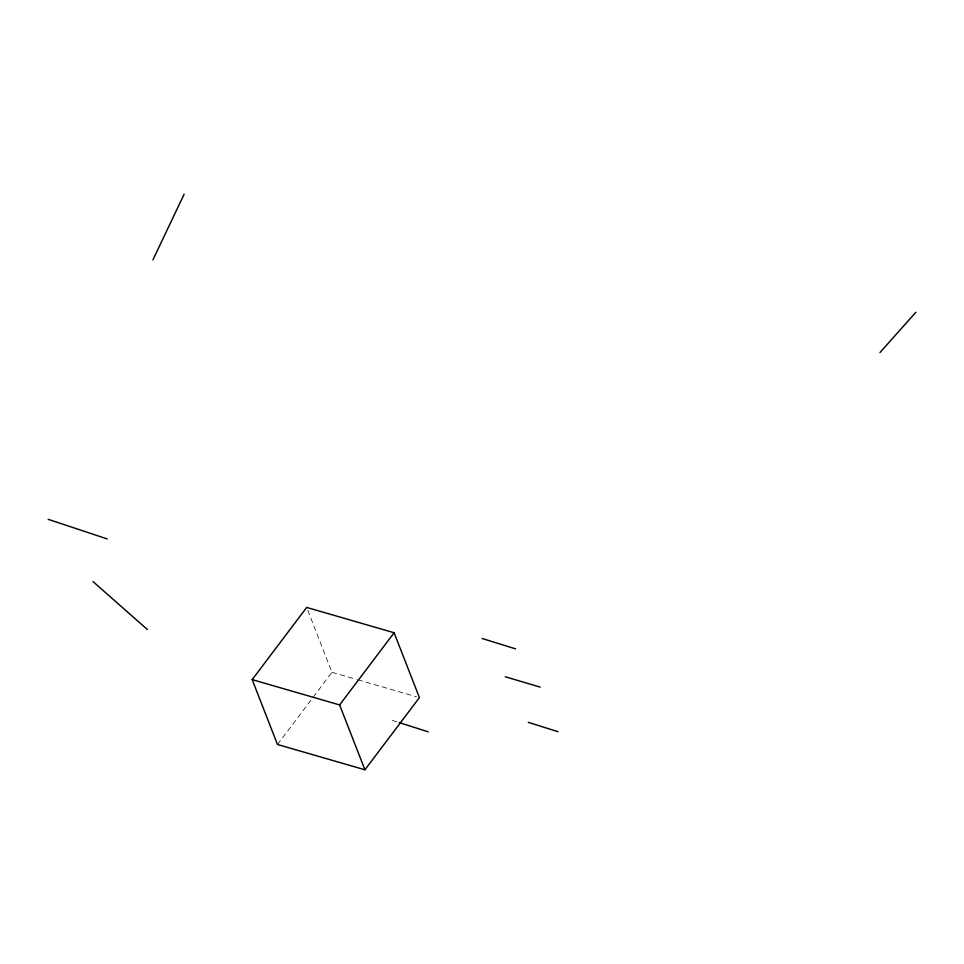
<?xml version="1.0" encoding="UTF-8"?>
<svg xmlns="http://www.w3.org/2000/svg" width="964" height="964" viewBox="0 0 964 964"><rect width="100%" height="100%" fill="white"/><g stroke="black" fill="none" stroke-linecap="round" stroke-linejoin="round"><path stroke-width="0.72" stroke-dasharray="4.82 3.62" d="M277.475 744.485L312.312 698.334M313.204 697.141L331.965 672.294L307.757 610.188M331.965 672.294L356.343 679.343M357.777 679.765L416.544 696.779M392.288 720.385L397.819 722.144"/><path stroke-width="1.45" d="M152.927 259.858L184.124 194.21M252.194 679.62L306.685 607.428L394.119 632.746L419.412 697.611L364.922 769.79L277.475 744.485L252.194 679.62L339.629 704.937L364.922 769.79M339.629 704.937L394.119 632.746M879.987 352.547L915.8 312.3M505.257 676.764L540.214 687.127M482.169 638.493L515.583 648.868M528.32 722.337L557.999 731.712M399.192 722.578L428.221 731.833M48.2 519.319L107.233 538.936M92.99 581.569L147.347 629.492"/></g></svg>
